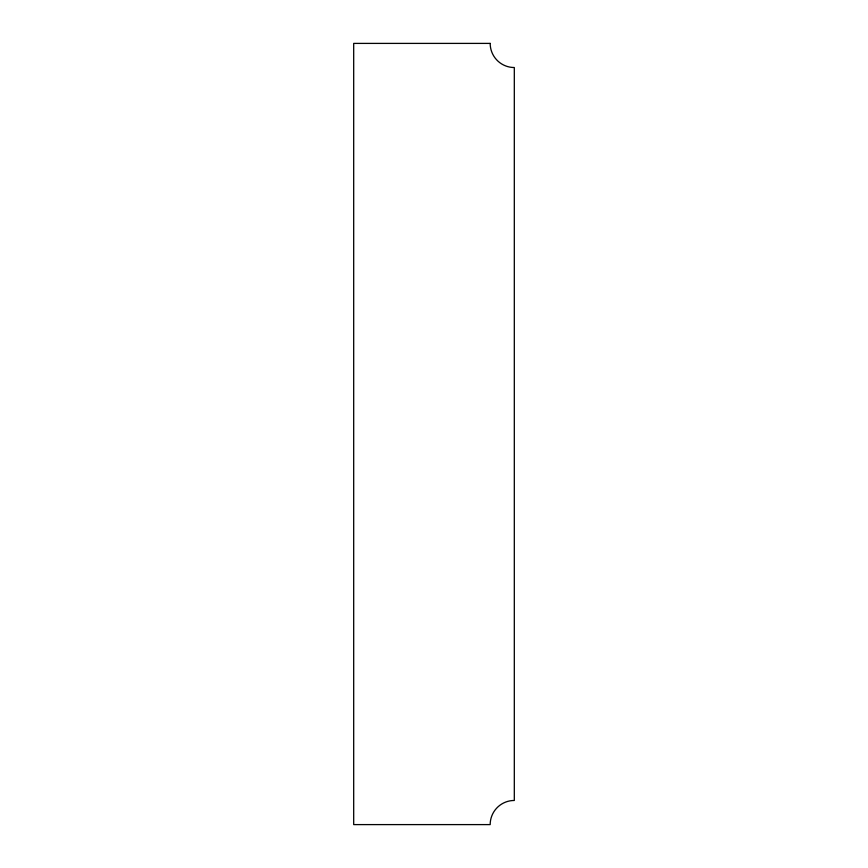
<?xml version="1.0" encoding="UTF-8"?>
<svg xmlns="http://www.w3.org/2000/svg" width="868" height="868" viewBox="0 0 868 868"><rect width="100%" height="100%" fill="white"/><g stroke="black" fill="none" stroke-linecap="round" stroke-linejoin="round"><path stroke-width="1.3" d="M490.181 43.4L353.688 43.4L353.688 824.6L490.181 824.6A24.13 24.13 0 0 1 514.312 800.47L514.312 67.53A24.13 24.13 0 0 1 490.181 43.4"/></g></svg>
